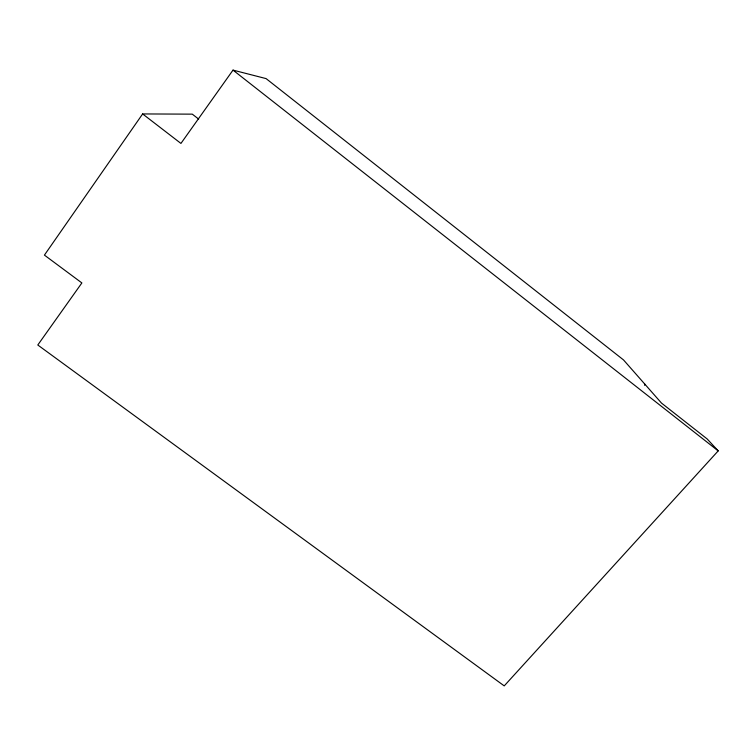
<?xml version="1.0" encoding="UTF-8"?>
<svg xmlns="http://www.w3.org/2000/svg" width="756" height="756" viewBox="0 0 756 756"><rect width="100%" height="100%" fill="white"/><g stroke="black" fill="none" stroke-linecap="round" stroke-linejoin="round"><path stroke-width="1.13" d="M142.638 113.939L44.424 255.112L81.875 282.933L37.8 345.001L504.224 685.89L718.2 450.888L707.181 438.962L661.491 403.08L623.52 359.932L266.093 78.605L233.009 70.11L180.939 143.432L142.638 113.939L192.279 114.147L198.658 119.089M233.009 70.11L718.2 450.888M644.603 385.324A75.373 25.647 -48.3 0 1 644.925 384.256"/></g></svg>
